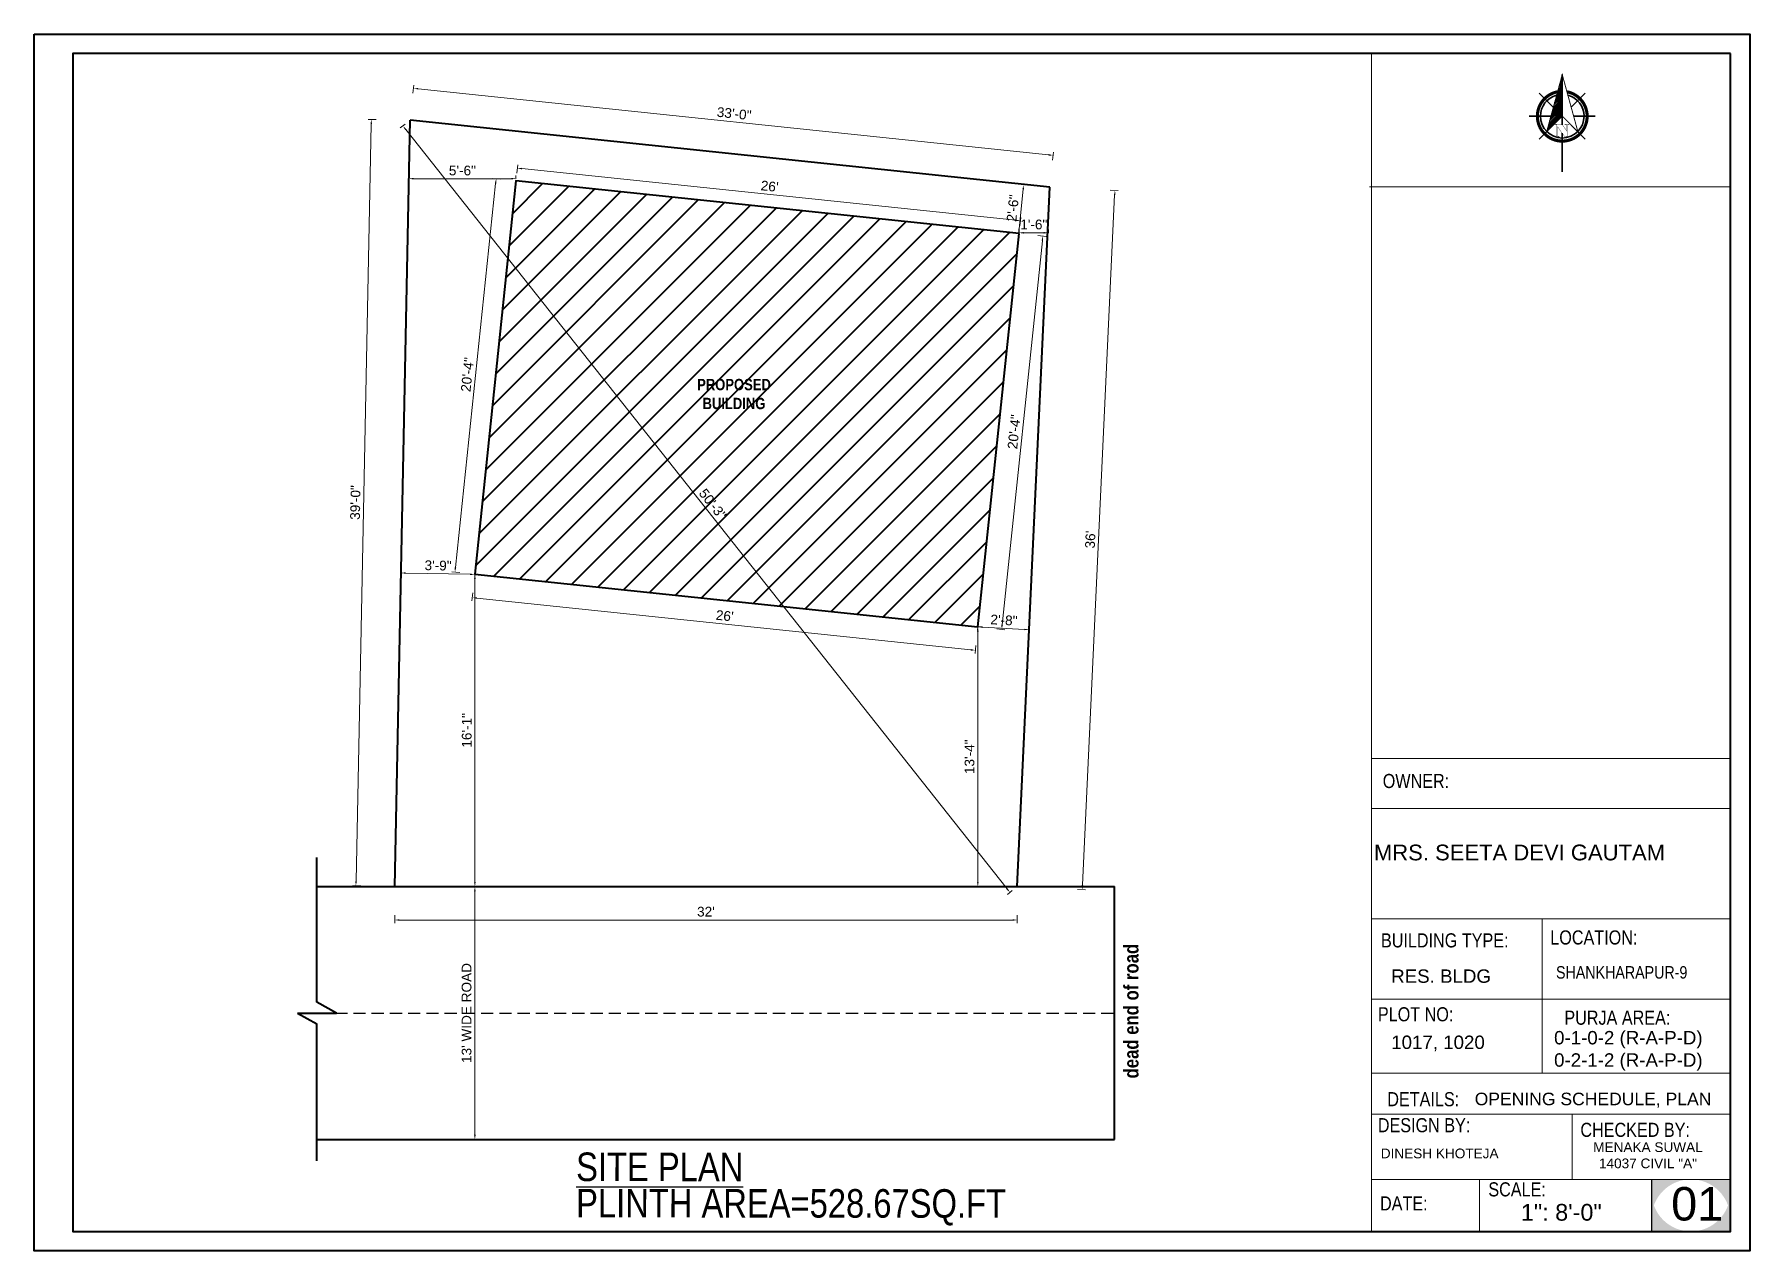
# Model space of a CAD drawing. Header units: inches. Extents: x 94889 to 364662, y -10661 to -3947.
# Drawn here: x 95006 to 96064, y -7933 to -7182 of the extents above; entities that cross this region are included whole.
import ezdxf

# ---------------------------------------------------------------- set-up
doc = ezdxf.new("R2010")
doc.units = ezdxf.units.IN
doc.header["$LTSCALE"] = 2
doc.header["$MEASUREMENT"] = 0
doc.header["$PDMODE"] = 34
doc.linetypes.add('DASHED2', pattern=[0.375, 0.25, -0.125])
doc.layers.get('0').update_dxf_attribs({"linetype": 'CONTINUOUS'})
doc.layers.get('DEFPOINTS').update_dxf_attribs({"color": 141, "linetype": 'CONTINUOUS'})
for name, color, linetype, lineweight in [('DIMENTION', 140, 'CONTINUOUS', 0), ('door', 20, 'CONTINUOUS', 35), ('Rebars', 1, 'CONTINUOUS', 13), ('Siteplan', 7, 'CONTINUOUS', 30), ('steps', 253, 'CONTINUOUS', 20), ('TEXT', 181, 'CONTINUOUS', 25), ('WALL - A', 1, 'CONTINUOUS', 40)]:
    doc.layers.add(name, color=color, linetype=linetype, lineweight=lineweight)
doc.layers.add('Normal Wall', color=7, linetype='CONTINUOUS', lineweight=35, true_color=0xffaf89)
doc.layers.add('Rear Wall', color=7, linetype='CONTINUOUS', lineweight=20, true_color=0xd4e480)
doc.layers.add('plan wall', color=7, linetype='CONTINUOUS')
doc.styles.add('Lettring Text', font='arial.ttf')
doc.styles.get("Standard").update_dxf_attribs({"font": 'ARIALN.TTF'})
doc.styles.add('SwissBT', font='swiss.ttf', dxfattribs={"height": 12})
doc.dimstyles.new('Copy of Standard', dxfattribs={"dimtxt": 6, "dimasz": 2.875, "dimexe": 2, "dimexo": 4, "dimgap": 2, "dimtad": 1, "dimdec": 0, "dimrnd": 1, "dimzin": 0, "dimdsep": 46, "dimlunit": 4, "dimtxsty": 'Lettring Text', "dimcen": 0.1, "dimclrd": 7, "dimclre": 7, "dimclrt": 7, "dimazin": 0, "dimtfac": 0.645, "dimtdec": 0, "dimtmove": 1, "dimatfit": 0, "dimfxl": 3, "dimfxlon": 1, "dimtfillclr": 256, "dimtolj": 1, "dimtzin": 0, "dimlwd": -1, "dimlwe": -1, "dimarcsym": 2})

# ---------------------------------------------------------------- blocks, each defined once
blk = doc.blocks.new('*X29')
at = {"color": 0}
for p, q in [((145.96, -414.6), (147.62, -412.94)), ((146.16, -413.87), (147.62, -412.41)), ((146.36, -413.14), (147.62, -411.88)), ((146.55, -412.41), (147.62, -411.35)), ((146.75, -411.68), (147.62, -410.82)), ((146.95, -410.95), (147.62, -410.29)), ((147.15, -410.22), (147.62, -409.76)), ((147.35, -409.49), (147.62, -409.23)), ((147.55, -408.76), (147.62, -408.7)), ((143.76, -422.63), (147.62, -418.77)), ((143.96, -421.9), (147.62, -418.24)), ((144.16, -421.17), (147.62, -417.71)), ((144.36, -420.44), (147.62, -417.18)), ((144.56, -419.71), (147.62, -416.65)), ((144.76, -418.98), (147.62, -416.12)), ((144.96, -418.25), (147.62, -415.59)), ((145.16, -417.52), (147.62, -415.06)), ((145.36, -416.79), (147.62, -414.53)), ((145.56, -416.06), (147.62, -414)), ((145.76, -415.33), (147.62, -413.47)), ((142.76, -426.28), (147.62, -421.42)), ((142.96, -425.55), (147.62, -420.89)), ((143.16, -424.82), (147.62, -420.36)), ((143.36, -424.09), (147.62, -419.83)), ((143.56, -423.36), (147.62, -419.3))]:
    blk.add_line(p, q, dxfattribs=at)
blk = doc.blocks.new('NORTH_15')
for p, q in [((-2.87, 2.87), (-7.37, 7.37)), ((0, 3.66), (0, 10.62)), ((2.87, 2.87), (7.37, 7.37)), ((-13.37, 0), (2.72, 0)), ((5.49, 0), (17.83, 0)), ((-2.87, -2.87), (-7.37, -7.37)), ((0, -3.66), (0, -10.62)), ((2.87, -2.87), (7.37, -7.37))]:
    blk.add_line(p, q)
at = {"const_width": 1}
for points in [[(0, -8, 1), (0, 8, 0.359415), (-7.86, 1.52, 1)], [(-7.86, -1.52, 0.359415), (0, -8, 1)]]:
    blk.add_lwpolyline(points, format="xyb", dxfattribs=at)
for points, const_width in [([(4.96, -5.01), (-13.37, 0), (4.9, 5), (0, 0), (4.96, -5.01)], 0.3), ([(5.93, -1.55), (6, -1.55), (6.07, -1.54), (6.13, -1.53), (6.17, -1.52), (6.22, -1.51), (6.26, -1.49), (6.28, -1.47), (6.3, -1.45), (6.32, -1.42), (6.33, -1.39), (6.35, -1.34), (6.36, -1.29), (6.37, -1.23), (6.38, -1.16), (6.38, -1.08), (6.38, -1), (6.54, -1), (6.54, -2.34), (6.38, -2.34), (6.38, -2.3), (6.38, -2.23), (6.38, -2.16), (6.37, -2.09), (6.36, -2.04), (6.35, -1.99), (6.33, -1.95), (6.32, -1.91), (6.3, -1.88), (6.28, -1.86), (6.26, -1.83), (6.22, -1.81), (6.18, -1.8), (6.13, -1.78), (6.07, -1.77), (6.01, -1.76), (5.95, -1.76), (2.66, -1.76), (2.66, -2.34), (2.5, -2.34), (2.5, -0.16), (4.71, 1.44), (3.14, 1.44), (3.07, 1.44), (3, 1.43), (2.94, 1.42), (2.89, 1.41), (2.85, 1.4), (2.81, 1.38), (2.78, 1.36), (2.76, 1.34), (2.74, 1.31), (2.72, 1.27), (2.7, 1.22), (2.69, 1.17), (2.68, 1.11), (2.67, 1.04), (2.66, 0.97), (2.66, 0.89), (2.66, 0.87), (2.5, 0.87), (2.5, 2.21), (2.66, 2.21), (2.66, 2.17), (2.66, 2.09), (2.67, 2.03), (2.68, 1.97), (2.69, 1.91), (2.7, 1.86), (2.71, 1.82), (2.73, 1.78), (2.75, 1.76), (2.77, 1.74), (2.8, 1.72), (2.85, 1.7), (2.89, 1.68), (2.94, 1.67), (3, 1.66), (3.07, 1.66), (3.14, 1.66), (6.54, 1.66), (6.54, 0.75), (3.33, -1.55), (5.93, -1.55), (5.93, -1.55)], 0.1)]:
    blk.add_lwpolyline(points, dxfattribs=dict(const_width=const_width))
for start, end in [(90, 164.973), (270, 90), (195.027, 270)]:
    blk.add_arc((0, 0), 7, start, end)
at = {"rotation": 90}
blk.add_blockref('*X29', (-421.89, -147.62), dxfattribs=at)
blk = doc.blocks.new('A$C0BDB7EE9')
at = {"layer": 'Siteplan', "xscale": 2.999999999999779, "yscale": 2.999999999999779, "zscale": 2.999999999999779, "rotation": 247.8612575918487}
blk.add_blockref('NORTH_15', (20.2, 49.5), dxfattribs=at)
blk = doc.blocks.new('A$C327B4BBD')
at = {"layer": 'DIMENTION', "ltscale": 0.3, "xscale": 1.171875000000082, "yscale": 1.171875000000082, "zscale": 1.171875000000082, "rotation": 112.1387424081494}
blk.add_blockref('A$C0BDB7EE9', (16.1, 0), dxfattribs=at)
blk = doc.blocks.new('*D41')
at = {"layer": 'DEFPOINTS', "color": 0, "ltscale": 0.5, "transparency": 16777216}
for p in [(95303.2, -7272.6), (95265.6, -7514), (95277.8, -7515.3)]:
    blk.add_point(p, dxfattribs=at)
at = {"layer": 'steps', "color": 7, "ltscale": 0.5, "transparency": 16777216}
for p, q in [((95290.7, -7274.2), (95265.9, -7511.2)), ((95294, -7271.7), (95289, -7271.2)), ((95268.6, -7514.3), (95263.6, -7513.8))]:
    blk.add_line(p, q, dxfattribs=at)
for points in [[(95290.2, -7274.2), (95291.2, -7274.3), (95291, -7271.4)], [(95265.4, -7511.1), (95266.4, -7511.2), (95265.6, -7514)]]:
    blk.add_solid(points, dxfattribs=at)
at = {"layer": 'steps', "color": 7, "ltscale": 0.5, "transparency": 16777216, "insert": (95273.3, -7392.2), "char_height": 6, "attachment_point": 5, "rotation": 84.0162, "style": 'Lettring Text'}
blk.add_mtext('\\A1;20\'-4"', dxfattribs=at)
blk = doc.blocks.new('*D42')
at = {"layer": 'DEFPOINTS', "color": 0, "ltscale": 0.5, "transparency": 16777216}
for p in [(95304.1, -7264.8), (95303.2, -7272.6), (95613.5, -7305.2)]:
    blk.add_point(p, dxfattribs=at)
at = {"layer": 'steps', "color": 7, "ltscale": 0.5, "transparency": 16777216}
for p, q in [((95303.8, -7267.8), (95304.3, -7262.8)), ((95611.5, -7297), (95306.9, -7265.1)), ((95614.1, -7300.3), (95614.6, -7295.3))]:
    blk.add_line(p, q, dxfattribs=at)
for points in [[(95307, -7264.6), (95306.9, -7265.6), (95304.1, -7264.8)], [(95611.6, -7296.5), (95611.5, -7297.5), (95614.4, -7297.3)]]:
    blk.add_solid(points, dxfattribs=at)
at = {"layer": 'steps', "color": 7, "ltscale": 0.5, "transparency": 16777216, "insert": (95459.7, -7276), "char_height": 6, "attachment_point": 5, "rotation": 354.0162, "style": 'Lettring Text'}
blk.add_mtext("\\A1;26'", dxfattribs=at)
blk = doc.blocks.new('*D43')
at = {"layer": 'DEFPOINTS', "color": 0, "ltscale": 0.5, "transparency": 16777216}
for p in [(95613.5, -7305.2), (95628.2, -7306.7), (95588.1, -7547.8)]:
    blk.add_point(p, dxfattribs=at)
at = {"layer": 'steps', "color": 7, "ltscale": 0.5, "transparency": 16777216}
for p, q in [((95603.1, -7546.5), (95627.9, -7309.6)), ((95625.2, -7306.4), (95630.2, -7306.9)), ((95599.8, -7549.1), (95604.8, -7549.6))]:
    blk.add_line(p, q, dxfattribs=at)
for points in [[(95627.4, -7309.5), (95628.4, -7309.6), (95628.2, -7306.7)], [(95602.6, -7546.5), (95603.6, -7546.6), (95602.8, -7549.4)]]:
    blk.add_solid(points, dxfattribs=at)
at = {"layer": 'steps', "color": 7, "ltscale": 0.5, "transparency": 16777216, "insert": (95610.5, -7427.5), "char_height": 6, "attachment_point": 5, "rotation": 84.0162, "style": 'Lettring Text'}
blk.add_mtext('\\A1;20\'-4"', dxfattribs=at)
blk = doc.blocks.new('*D44')
at = {"layer": 'DEFPOINTS', "color": 0, "ltscale": 0.5, "transparency": 16777216}
for p in [(95277.8, -7515.3), (95588.1, -7547.8), (95586.6, -7562.3)]:
    blk.add_point(p, dxfattribs=at)
at = {"layer": 'steps', "color": 7, "ltscale": 0.5, "transparency": 16777216}
for p, q in [((95276.6, -7526.8), (95276.1, -7531.8)), ((95279.1, -7530.1), (95583.7, -7562)), ((95586.9, -7559.3), (95586.4, -7564.3))]:
    blk.add_line(p, q, dxfattribs=at)
for points in [[(95279.2, -7529.6), (95279.1, -7530.5), (95276.3, -7529.8)], [(95583.8, -7561.5), (95583.7, -7562.5), (95586.6, -7562.3)]]:
    blk.add_solid(points, dxfattribs=at)
at = {"layer": 'steps', "color": 7, "ltscale": 0.5, "transparency": 16777216, "insert": (95432, -7541), "char_height": 6, "attachment_point": 5, "rotation": 354.0162, "style": 'Lettring Text'}
blk.add_mtext("\\A1;26'", dxfattribs=at)
blk = doc.blocks.new('*D45')
at = {"layer": 'DEFPOINTS', "color": 0, "ltscale": 0.5, "transparency": 16777216}
for p in [(95632.5, -7276.6), (95672.7, -7278.4), (95612.4, -7708.1)]:
    blk.add_point(p, dxfattribs=at)
at = {"layer": 'steps', "color": 7, "ltscale": 0.5, "transparency": 16777216}
for p, q in [((95669.7, -7278.3), (95674.7, -7278.5)), ((95652.7, -7707.1), (95672.5, -7281.3)), ((95649.5, -7709.9), (95654.5, -7710.1))]:
    blk.add_line(p, q, dxfattribs=at)
for points in [[(95672.1, -7281.3), (95673, -7281.3), (95672.7, -7278.4)], [(95652.2, -7707.1), (95653.1, -7707.1), (95652.5, -7710)]]:
    blk.add_solid(points, dxfattribs=at)
at = {"layer": 'steps', "color": 7, "ltscale": 0.5, "transparency": 16777216, "insert": (95657.5, -7494), "char_height": 6, "attachment_point": 5, "rotation": 87.3288, "style": 'Lettring Text'}
blk.add_mtext("\\A1;36'", dxfattribs=at)
blk = doc.blocks.new('*D46')
at = {"layer": 'DEFPOINTS', "color": 0, "ltscale": 0.5, "transparency": 16777216}
for p in [(95214, -7234.7), (95238, -7235.2), (95228.5, -7708.1)]:
    blk.add_point(p, dxfattribs=at)
at = {"layer": 'steps', "color": 7, "ltscale": 0.5, "transparency": 16777216}
for p, q in [((95217, -7234.8), (95212, -7234.7)), ((95204.6, -7704.8), (95214, -7237.6)), ((95207.5, -7707.7), (95202.5, -7707.6))]:
    blk.add_line(p, q, dxfattribs=at)
for points in [[(95213.5, -7237.6), (95214.5, -7237.6), (95214, -7234.7)], [(95204.1, -7704.8), (95205.1, -7704.8), (95204.5, -7707.6)]]:
    blk.add_solid(points, dxfattribs=at)
at = {"layer": 'steps', "color": 7, "ltscale": 0.5, "transparency": 16777216, "insert": (95204.2, -7471.1), "char_height": 6, "attachment_point": 5, "rotation": 88.8499, "style": 'Lettring Text'}
blk.add_mtext('\\A1;39\'-0"', dxfattribs=at)
blk = doc.blocks.new('*D47')
at = {"layer": 'DEFPOINTS', "color": 0, "ltscale": 0.5, "transparency": 16777216}
for p in [(95240, -7215.6), (95238, -7235.2), (95632.5, -7276.6)]:
    blk.add_point(p, dxfattribs=at)
at = {"layer": 'steps', "color": 7, "ltscale": 0.5, "transparency": 16777216}
for p, q in [((95239.7, -7218.5), (95240.2, -7213.6)), ((95631.7, -7256.6), (95242.9, -7215.9)), ((95634.2, -7259.9), (95634.8, -7254.9))]:
    blk.add_line(p, q, dxfattribs=at)
for points in [[(95242.9, -7215.4), (95242.8, -7216.3), (95240, -7215.6)], [(95631.8, -7256.1), (95631.7, -7257.1), (95634.6, -7256.9)]]:
    blk.add_solid(points, dxfattribs=at)
at = {"layer": 'steps', "color": 7, "ltscale": 0.5, "transparency": 16777216, "insert": (95437.8, -7231.2), "char_height": 6, "attachment_point": 5, "rotation": 354.0162, "style": 'Lettring Text'}
blk.add_mtext('\\A1;33\'-0"', dxfattribs=at)
blk = doc.blocks.new('*D48')
at = {"layer": 'DEFPOINTS', "color": 0, "ltscale": 0.5, "transparency": 16777216}
for p in [(95228.5, -7708.1), (95612.4, -7708.1), (95612.4, -7728.7)]:
    blk.add_point(p, dxfattribs=at)
at = {"layer": 'steps', "color": 7, "ltscale": 0.5, "transparency": 16777216}
for p, q in [((95228.5, -7725.7), (95228.5, -7730.7)), ((95231.4, -7728.7), (95609.5, -7728.7)), ((95612.4, -7725.7), (95612.4, -7730.7))]:
    blk.add_line(p, q, dxfattribs=at)
for points in [[(95231.4, -7728.2), (95231.4, -7729.2), (95228.5, -7728.7)], [(95609.5, -7728.2), (95609.5, -7729.2), (95612.4, -7728.7)]]:
    blk.add_solid(points, dxfattribs=at)
at = {"layer": 'steps', "color": 7, "ltscale": 0.5, "transparency": 16777216, "insert": (95420.4, -7723.6), "char_height": 6, "attachment_point": 5, "style": 'Lettring Text'}
blk.add_mtext("\\A1;32'", dxfattribs=at)
blk = doc.blocks.new('*D49')
at = {"layer": 'DEFPOINTS', "color": 0, "ltscale": 0.5, "transparency": 16777216}
for p in [(95238, -7235.2), (95233.5, -7238.8), (95612.4, -7708.1)]:
    blk.add_point(p, dxfattribs=at)
at = {"layer": 'steps', "color": 7, "ltscale": 0.5, "transparency": 16777216}
for p, q in [((95234.8, -7237.7), (95231.9, -7240)), ((95606.1, -7709.4), (95235.3, -7241)), ((95609.2, -7710.6), (95606.3, -7712.9))]:
    blk.add_line(p, q, dxfattribs=at)
for points in [[(95235.6, -7240.7), (95234.9, -7241.3), (95233.5, -7238.8)], [(95606.5, -7709.1), (95605.7, -7709.7), (95607.9, -7711.7)]]:
    blk.add_solid(points, dxfattribs=at)
at = {"layer": 'steps', "color": 7, "ltscale": 0.5, "transparency": 16777216, "insert": (95424.6, -7472.1), "char_height": 6, "attachment_point": 5, "rotation": 308.368, "style": 'Lettring Text'}
blk.add_mtext('\\A1;50\'-3"', dxfattribs=at)
blk = doc.blocks.new('*D35')
at = {"layer": 'DEFPOINTS', "color": 0, "ltscale": 0.5, "transparency": 16777216}
for p in [(95448.5, -7708.1), (95277.9, -7864.1), (95448.5, -7864.1)]:
    blk.add_point(p, dxfattribs=at)
at = {"layer": 'steps', "color": 7, "ltscale": 0.5, "transparency": 16777216}
for p, q in [((95280.9, -7708.1), (95275.9, -7708.1)), ((95277.9, -7711), (95277.9, -7861.2)), ((95280.9, -7864.1), (95275.9, -7864.1))]:
    blk.add_line(p, q, dxfattribs=at)
for points in [[(95277.4, -7711), (95278.4, -7711), (95277.9, -7708.1)], [(95277.4, -7861.2), (95278.4, -7861.2), (95277.9, -7864.1)]]:
    blk.add_solid(points, dxfattribs=at)
at = {"layer": 'steps', "color": 7, "ltscale": 0.5, "transparency": 16777216, "insert": (95272.8, -7786.1), "char_height": 6, "attachment_point": 5, "rotation": 90, "style": 'Lettring Text'}
blk.add_mtext("\\A1;13' WIDE ROAD", dxfattribs=at)
blk = doc.blocks.new('*D38')
at = {"layer": 'DEFPOINTS', "color": 0, "ltscale": 0.5, "transparency": 16777216}
for p in [(95277.8, -7515.3), (95277.8, -7708.1), (95277.9, -7708.1)]:
    blk.add_point(p, dxfattribs=at)
at = {"layer": 'steps', "color": 7, "ltscale": 0.5, "transparency": 16777216}
for p, q in [((95277.9, -7515.3), (95279.9, -7515.3)), ((95277.9, -7518.2), (95277.9, -7705.2)), ((95277.9, -7708.1), (95279.9, -7708.1))]:
    blk.add_line(p, q, dxfattribs=at)
for points in [[(95277.4, -7518.2), (95278.4, -7518.2), (95277.9, -7515.3)], [(95277.4, -7705.2), (95278.4, -7705.2), (95277.9, -7708.1)]]:
    blk.add_solid(points, dxfattribs=at)
at = {"layer": 'steps', "color": 7, "ltscale": 0.5, "transparency": 16777216, "insert": (95272.9, -7611.7), "char_height": 6, "attachment_point": 5, "rotation": 90, "style": 'Lettring Text'}
blk.add_mtext('\\A1;16\'-1"', dxfattribs=at)
blk = doc.blocks.new('*D39')
at = {"layer": 'DEFPOINTS', "color": 0, "ltscale": 0.5, "transparency": 16777216}
for p in [(95588.1, -7547.8), (95588.1, -7708.1), (95588.1, -7708.1)]:
    blk.add_point(p, dxfattribs=at)
at = {"layer": 'steps', "color": 7, "ltscale": 0.5, "transparency": 16777216}
for p, q in [((95588.1, -7547.8), (95590.1, -7547.8)), ((95588.1, -7550.7), (95588.1, -7705.2)), ((95588.1, -7708.1), (95590.1, -7708.1))]:
    blk.add_line(p, q, dxfattribs=at)
for points in [[(95587.6, -7550.7), (95588.6, -7550.7), (95588.1, -7547.8)], [(95587.6, -7705.2), (95588.6, -7705.2), (95588.1, -7708.1)]]:
    blk.add_solid(points, dxfattribs=at)
at = {"layer": 'steps', "color": 7, "ltscale": 0.5, "transparency": 16777216, "insert": (95583, -7628), "char_height": 6, "attachment_point": 5, "rotation": 90, "style": 'Lettring Text'}
blk.add_mtext('\\A1;13\'-4"', dxfattribs=at)
blk = doc.blocks.new('*D40')
at = {"layer": 'DEFPOINTS', "color": 0, "ltscale": 0.5, "transparency": 16777216}
for p in [(95237.3, -7271.3), (95237.3, -7271.3), (95303.2, -7272.6)]:
    blk.add_point(p, dxfattribs=at)
at = {"layer": 'steps', "color": 7, "ltscale": 0.5, "transparency": 16777216}
for p, q in [((95237.3, -7271.3), (95237.3, -7269.3)), ((95300.4, -7271.3), (95240.1, -7271.3)), ((95303.2, -7271.3), (95303.2, -7269.3))]:
    blk.add_line(p, q, dxfattribs=at)
for points in [[(95240.1, -7270.8), (95240.1, -7271.8), (95237.3, -7271.3)], [(95300.4, -7270.8), (95300.4, -7271.8), (95303.2, -7271.3)]]:
    blk.add_solid(points, dxfattribs=at)
at = {"layer": 'steps', "color": 7, "ltscale": 0.5, "transparency": 16777216, "insert": (95270.2, -7266.3), "char_height": 6, "attachment_point": 5, "style": 'Lettring Text'}
blk.add_mtext('\\A1;5\'-6"', dxfattribs=at)
blk = doc.blocks.new('*D36')
at = {"layer": 'DEFPOINTS', "color": 0, "ltscale": 0.5, "transparency": 16777216}
for p in [(95588.1, -7547.8), (95619.8, -7549.6), (95619.8, -7549.6)]:
    blk.add_point(p, dxfattribs=at)
at = {"layer": 'steps', "color": 7, "ltscale": 0.5, "transparency": 16777216}
for p, q in [((95588.1, -7547.8), (95588, -7549.8)), ((95591, -7548), (95616.9, -7549.5)), ((95619.8, -7549.6), (95619.6, -7551.6))]:
    blk.add_line(p, q, dxfattribs=at)
for points in [[(95591, -7547.5), (95590.9, -7548.5), (95588.1, -7547.8)], [(95616.9, -7549), (95616.9, -7549.9), (95619.8, -7549.6)]]:
    blk.add_solid(points, dxfattribs=at)
at = {"layer": 'steps', "color": 7, "ltscale": 0.5, "transparency": 16777216, "insert": (95604.2, -7543.7), "char_height": 6, "attachment_point": 5, "rotation": 356.7868, "style": 'Lettring Text'}
blk.add_mtext('\\A1;2\'-8"', dxfattribs=at)
blk = doc.blocks.new('*D37')
at = {"layer": 'DEFPOINTS', "color": 0, "ltscale": 0.5, "transparency": 16777216}
for p in [(95232.4, -7514.4), (95232.4, -7514.6), (95277.8, -7515.3)]:
    blk.add_point(p, dxfattribs=at)
at = {"layer": 'steps', "color": 7, "ltscale": 0.5, "transparency": 16777216}
for p, q in [((95232.4, -7514.6), (95232.3, -7516.6)), ((95274.9, -7515.4), (95235.2, -7514.6)), ((95277.8, -7515.5), (95277.8, -7517.5))]:
    blk.add_line(p, q, dxfattribs=at)
for points in [[(95235.3, -7514.1), (95235.2, -7515.1), (95232.4, -7514.6)], [(95274.9, -7514.9), (95274.9, -7515.9), (95277.8, -7515.5)]]:
    blk.add_solid(points, dxfattribs=at)
at = {"layer": 'steps', "color": 7, "ltscale": 0.5, "transparency": 16777216, "insert": (95255.2, -7510), "char_height": 6, "attachment_point": 5, "rotation": 358.8499, "style": 'Lettring Text'}
blk.add_mtext('\\A1;3\'-9"', dxfattribs=at)
blk = doc.blocks.new('*D91')
at = {"layer": 'DEFPOINTS', "color": 0, "ltscale": 0.5, "transparency": 16777216}
for p in [(95613.5, -7305.2), (95631.7, -7304.7), (95631.7, -7305.7)]:
    blk.add_point(p, dxfattribs=at)
at = {"layer": 'steps', "color": 7, "ltscale": 0.5, "transparency": 16777216}
for p, q in [((95613.5, -7304.7), (95613.5, -7302.7)), ((95616.4, -7304.7), (95628.8, -7304.7)), ((95631.7, -7304.7), (95631.7, -7302.7))]:
    blk.add_line(p, q, dxfattribs=at)
for points in [[(95616.4, -7304.2), (95616.4, -7305.2), (95613.5, -7304.7)], [(95628.8, -7304.2), (95628.8, -7305.2), (95631.7, -7304.7)]]:
    blk.add_solid(points, dxfattribs=at)
at = {"layer": 'steps', "color": 7, "ltscale": 0.5, "transparency": 16777216, "insert": (95622.6, -7299.6), "char_height": 6, "attachment_point": 5, "style": 'Lettring Text'}
blk.add_mtext('\\A1;1\'-6"', dxfattribs=at)
blk = doc.blocks.new('*D92')
at = {"layer": 'DEFPOINTS', "color": 0, "ltscale": 0.5, "transparency": 16777216}
for p in [(95616.4, -7274.9), (95616.7, -7274.9), (95613.5, -7305.2)]:
    blk.add_point(p, dxfattribs=at)
at = {"layer": 'steps', "color": 7, "ltscale": 0.5, "transparency": 16777216}
for p, q in [((95613.5, -7302.3), (95616.1, -7277.7)), ((95616.4, -7274.9), (95614.4, -7274.7)), ((95613.2, -7305.1), (95611.2, -7304.9))]:
    blk.add_line(p, q, dxfattribs=at)
for points in [[(95615.6, -7277.7), (95616.5, -7277.8), (95616.4, -7274.9)], [(95613, -7302.2), (95614, -7302.3), (95613.2, -7305.1)]]:
    blk.add_solid(points, dxfattribs=at)
at = {"layer": 'steps', "color": 7, "ltscale": 0.5, "transparency": 16777216, "insert": (95609.7, -7289.5), "char_height": 6, "attachment_point": 5, "rotation": 84.0162, "style": 'Lettring Text'}
blk.add_mtext('\\A1;2\'-6"', dxfattribs=at)

msp = doc.modelspace()

# ---------------------------------------------------------------- hatches: boundary and pattern name
msp.add_hatch(color=0).paths.add_polyline_path([(96052.26, -7888.71), (96027.95, -7888.71, -0.4142136), (96052.26, -7913.02)])
at = {"layer": 'door', "ltscale": 0.5}
h = msp.add_hatch(dxfattribs=at)
h.set_pattern_fill('ANSI31', color=256, scale=100)
h.set_pattern_definition([(45, (-269376.329, 22489.142), (-8.83883476, 8.83883476), [])])
h.paths.add_polyline_path([(95613.54, -7305.17), (95303.24, -7272.64), (95277.8, -7515.31), (95588.1, -7547.84)])
h.paths.add_polyline_path([(95412.23, -7466.42), (95427.34, -7485.51), (95437.04, -7477.83), (95421.92, -7458.74)], flags=24)
h.paths.add_polyline_path([(95411.78, -7417.09), (95463.7, -7417.09), (95463.7, -7391.06), (95411.78, -7391.06)], flags=24)
at = {"layer": 'TEXT'}
for points in [[(96027.95, -7888.71), (96003.64, -7888.71), (96003.64, -7913.02, -0.4142136)], [(96027.95, -7888.71), (96003.64, -7888.71), (96003.64, -7913.02, -0.4142136)], [(96052.26, -7888.71), (96027.95, -7888.71, -0.4142136), (96052.26, -7913.02)], [(96003.64, -7896.53), (96003.64, -7920.84), (96027.95, -7920.84, -0.4142136)], [(96003.64, -7896.53), (96003.64, -7920.84), (96027.95, -7920.84, -0.4142136)], [(96052.26, -7896.53, -0.4142136), (96027.95, -7920.84), (96052.26, -7920.84)], [(96052.26, -7896.53, -0.4142136), (96027.95, -7920.84), (96052.26, -7920.84)]]:
    msp.add_hatch(color=0, dxfattribs=at).paths.add_polyline_path(points)

# ---------------------------------------------------------------- linework, layer by layer
at = {"color": 0}
msp.add_line((96003.64, -7888.71), (96003.64, -7920.84), dxfattribs=at)
msp.add_line((96003.64, -7888.71), (96003.64, -7920.84), dxfattribs=at)
at = {"layer": 'door', "ltscale": 0.5}
for p, q in [((95228.48, -7708.12), (95237.98, -7235.22)), ((95632.5, -7276.57), (95237.98, -7235.22)), ((95612.37, -7708.12), (95632.5, -7276.57)), ((95180.48, -7708.12), (95180.48, -7690.12)), ((95180.48, -7708.12), (95672.39, -7708.12)), ((95180.48, -7761.4), (95180.48, -7708.12)), ((95672.39, -7864.12), (95672.39, -7708.12)), ((95180.48, -7779.46), (95180.48, -7761.4)), ((95168.48, -7786.18), (95192.48, -7786.18)), ((95168.48, -7786.18), (95180.48, -7792.78)), ((95192.48, -7786.18), (95180.48, -7779.46)), ((95180.48, -7786.18), (95180.48, -7786.12)), ((95180.48, -7786.18), (95180.48, -7786.12)), ((95180.48, -7877.31), (95180.48, -7792.78)), ((95180.48, -7864.12), (95672.39, -7864.12))]:
    msp.add_line(p, q, dxfattribs=at)
msp.add_lwpolyline([(95613.54, -7305.17), (95303.24, -7272.64), (95277.8, -7515.31), (95588.1, -7547.84)], close=True, dxfattribs=at)
at = {"layer": 'Normal Wall'}
for points in [[(95006.16, -7182.22), (96064.17, -7182.22), (96064.17, -7932.75), (95006.16, -7932.75)], [(95006.16, -7182.22), (96064.17, -7182.22), (96064.17, -7932.75), (95006.16, -7932.75)], [(96052.26, -7194.12), (95029.98, -7194.12), (95029.98, -7920.84), (96052.26, -7920.84)], [(96052.26, -7194.12), (95029.98, -7194.12), (95029.98, -7920.84), (96052.26, -7920.84)]]:
    msp.add_lwpolyline(points, close=True, dxfattribs=at)
at = {"layer": 'Rear Wall'}
for p, q in [((95830.84, -7638.4), (95830.84, -7194.12)), ((95829.66, -7276.42), (96052.26, -7276.42)), ((95830.84, -7629.13), (96052.26, -7629.13)), ((95830.84, -7629.13), (96052.26, -7629.13)), ((95830.84, -7629.13), (96052.26, -7629.13)), ((95830.84, -7629.13), (96052.26, -7629.13)), ((95830.84, -7659.94), (96052.26, -7659.94)), ((95830.84, -7659.94), (96052.26, -7659.94)), ((95830.84, -7728), (96052.26, -7728)), ((95830.84, -7728), (96052.26, -7728)), ((95936.11, -7728), (95936.11, -7813.9)), ((95936.11, -7728), (95936.11, -7823.16)), ((95830.84, -7777.49), (96052.26, -7777.49)), ((95830.84, -7777.49), (96052.26, -7777.49)), ((95830.84, -7823.16), (96052.26, -7823.16)), ((95830.84, -7848.59), (96052.26, -7848.59)), ((95830.84, -7848.59), (96052.26, -7848.59)), ((95954.69, -7888.71), (95954.69, -7848.59)), ((95954.69, -7888.71), (95954.69, -7848.59)), ((95830.84, -7888.71), (96052.26, -7888.71)), ((95830.84, -7888.71), (96052.26, -7888.71)), ((95897.58, -7888.71), (95897.58, -7920.84)), ((95897.58, -7888.71), (95897.58, -7920.84))]:
    msp.add_line(p, q, dxfattribs=at)
msp.add_lwpolyline([(95830.84, -7629.13), (96052.26, -7629.13), (96052.26, -7920.84), (95830.84, -7920.84)], close=True, dxfattribs=at)
msp.add_lwpolyline([(95830.84, -7629.13), (96052.26, -7629.13), (96052.26, -7920.84), (95830.84, -7920.84)], close=True, dxfattribs=at)
at = {"layer": 'WALL - A', "linetype": 'DASHED2', "lineweight": -3, "ltscale": 15}
msp.add_line((95180.48, -7786.12), (95672.39, -7786.12), dxfattribs=at)

# ---------------------------------------------------------------- block references
at = {"layer": 'Rebars', "xscale": 0.5459999999999999, "yscale": 0.5459999999999999, "zscale": 0.5459999999999999, "rotation": 270}
msp.add_blockref('A$C327B4BBD', (95948.53, -7258.2), dxfattribs=at)

# ---------------------------------------------------------------- texts
at = {"color": 0}
for s, p in [('OWNER:', (95837.84, -7647.28)), ('LOCATION:', (95941.18, -7743.82))]:
    msp.add_text(s, height=8.704, dxfattribs=at).set_placement(p)
at = {"layer": 'plan wall', "ltscale": 3, "char_height": 17.6118, "attachment_point": 7, "rotation": 359.9411}
for s, insert in [('{\\LSITE PLAN}', (95340.33, -7890.03)), ('PLINTH AREA=528.67SQ.FT', (95340.33, -7917.02))]:
    msp.add_mtext(s, dxfattribs=dict(at, insert=insert))
at = {"layer": 'steps', "color": 7, "ltscale": 0.3, "insert": (95437.7, -7394.83), "char_height": 7, "width": 55.268, "attachment_point": 2}
msp.add_mtext('{\\fTechnic|b1|i0|c2|p2;PROPOSED BUILDING}', dxfattribs=at)
at = {"layer": 'TEXT', "color": 0}
for s, height, p in [('OWNER:', 8.704, (95837.84, -7647.28)), ('LOCATION:', 8.704, (95941.18, -7743.82)), ('CHECKED BY:', 8.7044, (95959.74, -7862.52)), ('CHECKED BY:', 8.7044, (95959.74, -7862.52)), ('SCALE:', 8.704, (95902.97, -7899.25)), ('SCALE:', 8.704, (95902.97, -7899.25))]:
    msp.add_text(s, height=height, dxfattribs=at).set_placement(p)
at = {"layer": 'TEXT', "color": 0, "linetype": 'ByBlock', "style": 'SwissBT'}
for s, insert, char_height, width, attachment_point in [('MRS. SEETA DEVI GAUTAM', (95922.18, -7682.18), 9.72, 217.5111, 2), ('OPENING SCHEDULE, PLAN', (95894.56, -7835.24), 7.7396, 268.5322, 1), ('DINESH KHOTEJA', (95836.63, -7869.73), 6, 201.5276, 1), ('MENAKA SUWAL\\P14037 CIVIL "A"', (96001.43, -7865.86), 6, 88.5492, 2)]:
    msp.add_mtext(s, dxfattribs=dict(at, insert=insert, char_height=char_height, width=width, attachment_point=attachment_point))
at = {"layer": 'TEXT', "insert": (95678.2, -7784.93), "char_height": 9, "attachment_point": 2, "rotation": 90}
msp.add_mtext('{\\fTechnic|b1|i0|c2|p2;dead end of road}', dxfattribs=at)
at = {"layer": 'TEXT', "color": 0, "attachment_point": 1}
for s, insert, char_height, width in [('BUILDING TYPE:', (95836.76, -7736.91), 8.7044, 148.5551), ('BUILDING TYPE:', (95836.76, -7736.91), 8.7044, 148.5551), ('PLOT NO: ', (95834.86, -7782.51), 8.704, 138.0271), ('PLOT NO: ', (95834.86, -7782.51), 8.704, 138.0271), ('PURJA AREA:', (95949.87, -7784.62), 8.7044, 197.5821), ('PURJA AREA:', (95949.87, -7784.62), 8.7044, 197.5821), ('DETAILS: ', (95840.67, -7834.9), 8.704, 138.0271), ('DESIGN BY:', (95834.82, -7850.95), 8.704, 138.0271), ('DESIGN BY:', (95834.82, -7850.95), 8.704, 138.0271), ('DATE:', (95836.17, -7899.19), 8.704, 34.8177)]:
    msp.add_mtext(s, dxfattribs=dict(at, insert=insert, char_height=char_height, width=width))
at = {"layer": 'TEXT', "color": 0, "style": 'SwissBT'}
for s, insert, char_height, width, attachment_point in [('RES. BLDG', (95843.07, -7759.2), 8.256, 163.2142, 1), ('RES. BLDG', (95843.07, -7759.2), 8.256, 163.2142, 1), ('0-1-0-2 (R-A-P-D)\\P0-2-1-2 (R-A-P-D)', (95989.33, -7797.19), 8.2555, 163.2142, 2), ('1017, 1020', (95843.07, -7800.02), 8.256, 163.2142, 1), ('01', (96015.74, -7893.48), 20.639, 20.1585, 1)]:
    msp.add_mtext(s, dxfattribs=dict(at, insert=insert, char_height=char_height, width=width, attachment_point=attachment_point))
at = {"layer": 'TEXT', "color": 0, "linetype": 'ByBlock', "insert": (95944.71, -7757.17), "char_height": 7.6711, "attachment_point": 1}
msp.add_mtext_dynamic_manual_height_columns('SHANKHARAPUR-9', width=381.0351, gutter_width=1.53, heights=[0], dxfattribs=at)
at = {"layer": 'TEXT', "color": 0, "ltscale": 0.5, "insert": (95923.06, -7903.89), "char_height": 10.319, "width": 127.5344, "attachment_point": 1, "style": 'SwissBT'}
msp.add_mtext('1": 8\'-0"', dxfattribs=at)
msp.add_mtext('1": 8\'-0"', dxfattribs=at)

# ---------------------------------------------------------------- dimensions: what is measured, and where the dimension line sits
at = {"layer": 'steps', "ltscale": 0.5}
for p1, distance, text, picture, middle in [((95632.5, -7276.57), -19.77, '33\'-0"', '*D47', (95437.83, -7231.19)), ((95228.48, -7708.12), 23.95, '39\'-0"', '*D46', (95204.23, -7471.09))]:
    dim = msp.add_aligned_dim(p1=p1, p2=(95237.98, -7235.22), distance=distance, text=text, dimstyle='Copy of Standard', dxfattribs=at)
    dim.commit()
    dim.dimension.update_dxf_attribs({"geometry": picture, "text_midpoint": middle})
for p1, p2, distance, picture, middle in [((95612.37, -7708.12), (95237.98, -7235.22), 5.73, '*D49', (95424.65, -7472.08)), ((95613.54, -7305.17), (95303.24, -7272.64), -7.91, '*D42', (95459.74, -7276)), ((95303.24, -7272.64), (95277.8, -7515.31), -12.29, '*D41', (95273.26, -7392.17)), ((95613.54, -7305.17), (95616.71, -7274.92), 0.36, '*D92', (95609.73, -7289.48)), ((95612.37, -7708.12), (95632.5, -7276.57), -40.21, '*D45', (95657.54, -7493.98)), ((95588.1, -7547.84), (95613.54, -7305.17), -14.76, '*D43', (95610.47, -7427.51)), ((95277.8, -7515.31), (95232.37, -7514.4), 0.17, '*D37', (95255.19, -7509.96)), ((95277.8, -7515.31), (95588.1, -7547.84), -14.54, '*D44', (95431.97, -7541)), ((95588.1, -7547.84), (95619.76, -7549.62), 0, '*D36', (95604.22, -7543.67))]:
    dim = msp.add_aligned_dim(p1=p1, p2=p2, distance=distance, dimstyle='Copy of Standard', dxfattribs=at)
    dim.commit()
    dim.dimension.update_dxf_attribs({"geometry": picture, "text_midpoint": middle})
for base, p1, p2, picture, middle in [((95237.25, -7271.32), (95303.24, -7272.64), (95237.25, -7271.32), '*D40', (95270.25, -7266.25)), ((95612.37, -7728.68), (95228.48, -7708.12), (95612.37, -7708.12), '*D48', (95420.43, -7723.61))]:
    dim = msp.add_linear_dim(base=base, p1=p1, p2=p2, dimstyle='Copy of Standard', dxfattribs=at)
    dim.commit()
    dim.dimension.update_dxf_attribs({"geometry": picture, "text_midpoint": middle})
dim = msp.add_linear_dim(base=(95631.71, -7304.7), p1=(95613.54, -7305.17), p2=(95631.71, -7305.67), dimstyle='Copy of Standard', dxfattribs=at)
dim.commit()
dim.dimension.update_dxf_attribs({"geometry": '*D91', "text_midpoint": (95622.62, -7304.7), "dimtype": 160})
for base, p1, p2, picture, middle in [((95277.91, -7708.12), (95277.8, -7515.31), (95277.8, -7708.12), '*D38', (95272.85, -7611.72)), ((95588.1, -7708.12), (95588.1, -7547.84), (95588.1, -7708.12), '*D39', (95583.04, -7627.98))]:
    dim = msp.add_linear_dim(base=base, p1=p1, p2=p2, angle=90, dimstyle='Copy of Standard', dxfattribs=at)
    dim.commit()
    dim.dimension.update_dxf_attribs({"geometry": picture, "text_midpoint": middle})
dim = msp.add_linear_dim(base=(95277.91, -7864.12), p1=(95448.48, -7708.12), p2=(95448.48, -7864.12), angle=90, text="13' WIDE ROAD", dimstyle='Copy of Standard', dxfattribs=at)
dim.commit()
dim.dimension.update_dxf_attribs({"geometry": '*D35', "text_midpoint": (95272.81, -7786.12)})

doc.saveas('drawing.dxf')
